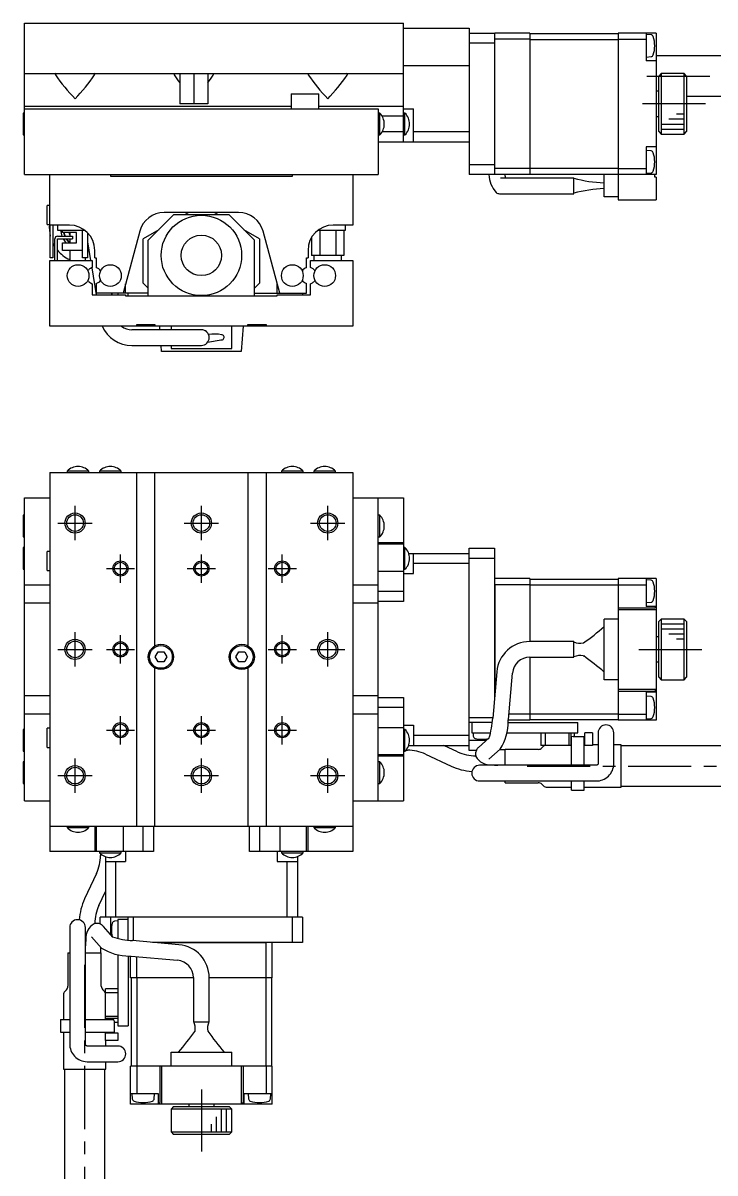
# Model space of a CAD drawing. Extents: x -294 to 411, y 17 to 451.
# Drawn here: x -200.9 to -64, y 223.7 to 451.4 of the extents above; entities that cross this region are included whole.
import ezdxf

# ---------------------------------------------------------------- set-up
doc = ezdxf.new("R2010")
doc.units = 0
doc.header["$LTSCALE"] = 10
doc.linetypes.add('CENTER', pattern=[2, 1.25, -0.25, 0.25, -0.25])
doc.layers.add('1', color=7, linetype='CONTINUOUS')

msp = doc.modelspace()

# ---------------------------------------------------------------- linework, layer by layer
at = {"layer": '1', "color": 7, "linetype": 'CONTINUOUS'}
for p, q in [((-200.646362, 451.370434), (-125.646362, 451.370434)), ((-200.646362, 421.370434), (-200.646362, 451.370434)), ((-125.646362, 427.870434), (-125.646362, 451.370434)), ((-125.646362, 450.370434), (-112.646362, 450.370434)), ((-112.646362, 450.370434), (-112.646362, 421.370434)), ((-112.646362, 449.370434), (-107.646362, 449.370434)), ((-107.546362, 449.370434), (-107.646362, 449.270434)), ((-107.646362, 449.370434), (-107.646362, 421.370434)), ((-100.646362, 449.370434), (-107.546362, 449.370434)), ((-100.646362, 449.370434), (-100.646362, 421.370434)), ((-100.646362, 449.270434), (-83.146362, 449.270434)), ((-83.146362, 449.370434), (-83.146362, 416.370434)), ((-75.646362, 449.370434), (-83.146362, 449.370434)), ((-77.646362, 449.370434), (-77.646362, 443.870434)), ((-76.661082, 449.034233), (-77.646362, 449.120434)), ((-75.646362, 449.370434), (-75.646362, 421.370434)), ((-107.646362, 447.370434), (-112.646362, 447.370434)), ((-100.646362, 448.170434), (-107.646362, 448.170434)), ((-100.646362, 448.129013), (-83.146362, 448.129013)), ((-83.146362, 448.170434), (-77.646362, 448.170434)), ((-77.646362, 444.620434), (-76.661082, 444.706635)), ((2.481768, 444.870434), (-75.646362, 444.870434)), ((-112.646362, 442.870434), (-125.646362, 442.870434)), ((-75.646362, 443.870434), (-77.646362, 443.870434)), ((-200.646362, 441.370434), (-125.646362, 441.370434)), ((-194.388019, 441.370434), (-194.546362, 441.247916)), ((-194.546362, 441.247916), (-194.52299, 441.131782)), ((-186.746362, 441.247913), (-186.904704, 441.370434)), ((-186.773708, 441.120503), (-186.746519, 441.239905)), ((-186.746519, 441.239905), (-186.746362, 441.247913)), ((-170.888019, 441.370434), (-171.046362, 441.247917)), ((-171.046362, 441.247917), (-171.016344, 441.113249)), ((-169.896362, 441.370434), (-169.896362, 435.370434)), ((-167.146362, 441.370434), (-167.146362, 435.370434)), ((-164.396362, 441.370434), (-164.396362, 435.370434)), ((-163.246362, 441.247916), (-163.404704, 441.370434)), ((-163.317342, 441.019293), (-163.263083, 441.152298)), ((-163.263083, 441.152298), (-163.246362, 441.247916)), ((-144.388019, 441.370434), (-144.546362, 441.247917)), ((-144.546362, 441.247917), (-144.516344, 441.113249)), ((-136.746362, 441.247916), (-136.904704, 441.370434)), ((-136.817342, 441.019293), (-136.763083, 441.152298)), ((-136.763083, 441.152298), (-136.746362, 441.247916)), ((-74.646362, 441.370434), (-75.146362, 440.870434)), ((-75.146362, 429.870434), (-75.146362, 440.870434)), ((-70.146362, 441.370434), (-74.646362, 441.370434)), ((-74.646362, 441.370434), (-74.646362, 429.370434)), ((-69.646362, 440.870434), (-70.146362, 441.370434)), ((-70.146362, 429.370434), (-70.146362, 441.370434)), ((-69.646362, 440.870434), (-69.646362, 429.870434)), ((-147.896362, 437.370434), (-142.396362, 437.370434)), ((-147.896362, 437.370434), (-147.896362, 434.370434)), ((-142.396362, 434.370434), (-142.396362, 437.370434)), ((-75.146362, 437.870434), (-75.646362, 437.870434)), ((-147.896362, 434.870434), (-200.646362, 434.870434)), ((-164.396362, 435.370434), (-169.896362, 435.370434)), ((-125.646362, 434.870434), (-142.396362, 434.870434)), ((-69.646362, 436.870434), (2.481768, 436.870434)), ((-200.938609, 433.520434), (-200.938609, 429.220434)), ((-200.646362, 433.520434), (-200.938609, 433.520434)), ((-200.646362, 434.370434), (-130.646362, 434.370434)), ((-130.646362, 434.370434), (-130.646362, 421.370434)), ((-130.354114, 433.520434), (-130.646362, 433.520434)), ((-130.354114, 429.220434), (-130.354114, 433.520434)), ((-125.646362, 432.906714), (-129.869572, 432.906714)), ((-125.646362, 434.370434), (-123.646362, 434.370434)), ((-125.354114, 433.520434), (-125.646362, 433.520434)), ((-125.354114, 429.220434), (-125.354114, 433.520434)), ((-123.646362, 427.870434), (-123.646362, 434.370434)), ((-75.646362, 432.870434), (-75.146362, 432.870434)), ((-200.938609, 429.220434), (-200.646362, 429.220434)), ((-130.646362, 429.220434), (-130.354114, 429.220434)), ((-125.646362, 429.834154), (-129.869572, 429.834154)), ((-125.646362, 429.220434), (-125.354114, 429.220434)), ((-123.646362, 429.870434), (-112.646362, 429.870434)), ((-75.146362, 429.870434), (-74.646362, 429.370434)), ((-74.646362, 429.370434), (-70.146362, 429.370434)), ((-70.146362, 429.370434), (-69.646362, 429.870434)), ((-130.646362, 427.870434), (-112.646362, 427.870434)), ((-75.646362, 426.870434), (-77.646362, 426.870434)), ((-77.646362, 426.870434), (-77.646362, 421.370434)), ((-76.661082, 426.034233), (-77.646362, 426.120434)), ((-200.646362, 421.370434), (-130.646362, 421.370434)), ((-195.646362, 411.370434), (-195.646362, 421.370434)), ((-183.646362, 421.370434), (-183.646362, 421.070434)), ((-147.646362, 421.070434), (-147.646362, 421.370434)), ((-135.646362, 421.370434), (-135.646362, 411.370434)), ((-112.646362, 423.370434), (-107.646362, 423.370434)), ((-107.646362, 421.370434), (-112.646362, 421.370434)), ((-100.646362, 422.570434), (-107.646362, 422.570434)), ((-107.646362, 421.470434), (-107.546362, 421.370434)), ((-100.646362, 421.370434), (-107.546362, 421.370434)), ((-105.417464, 420.64462), (-105.59739, 421.369652)), ((-100.646362, 422.611856), (-83.146362, 422.611856)), ((-100.646362, 421.470434), (-83.146362, 421.470434)), ((-85.946362, 416.970434), (-85.946362, 421.370434)), ((-75.646362, 421.370434), (-85.946362, 421.370434)), ((-83.146362, 422.570434), (-77.646362, 422.570434)), ((-77.646362, 421.620434), (-76.661082, 421.706635)), ((-75.946362, 420.870434), (-75.946362, 421.370434)), ((-183.646362, 421.070434), (-147.646362, 421.070434)), ((-91.946362, 420.645434), (-106.447599, 420.645434)), ((-91.946362, 417.545434), (-91.946362, 420.670434)), ((-75.646362, 420.870434), (-75.946362, 420.870434)), ((-75.646362, 420.870434), (-75.646362, 416.370434)), ((-107.293781, 417.788106), (-107.160818, 417.713856)), ((-107.160818, 417.713856), (-107.008816, 417.647608)), ((-107.008816, 417.647608), (-106.848481, 417.596772)), ((-106.848481, 417.596772), (-106.683394, 417.563019)), ((-106.683394, 417.563019), (-106.550662, 417.54878)), ((-106.550662, 417.54878), (-106.447599, 417.545434)), ((-106.447599, 417.545434), (-91.946362, 417.545434)), ((-83.146362, 416.970434), (-85.946362, 416.970434)), ((-196.146362, 411.470434), (-196.146362, 415.270434)), ((-195.646362, 415.270434), (-196.146362, 415.270434)), ((-83.146362, 416.370434), (-75.646362, 416.370434)), ((-171.146362, 413.370434), (-176.146362, 408.370434)), ((-158.270184, 413.870434), (-173.02254, 413.870434)), ((-160.146362, 413.370434), (-171.146362, 413.370434)), ((-168.146362, 413.870434), (-169.012387, 413.370434)), ((-162.280336, 413.370434), (-163.146362, 413.870434)), ((-155.146362, 408.370434), (-160.146362, 413.370434)), ((-196.146362, 411.470434), (-195.646362, 411.470434)), ((-191.746362, 411.370434), (-195.646362, 411.370434)), ((-195.546362, 404.870434), (-195.546362, 411.370434)), ((-195.046362, 411.370434), (-195.046362, 404.870434)), ((-194.146362, 411.370434), (-194.146362, 410.370434)), ((-194.146362, 410.370434), (-188.746362, 410.370434)), ((-193.146362, 409.870434), (-193.146362, 410.370434)), ((-190.346362, 409.870434), (-193.146362, 409.870434)), ((-191.701929, 409.870434), (-191.701929, 409.170434)), ((-190.346362, 407.870434), (-190.346362, 409.870434)), ((-189.146362, 404.870434), (-189.146362, 410.370434)), ((-188.146362, 409.840305), (-188.146362, 404.870434)), ((-177.852169, 410.164529), (-181.146362, 397.870434)), ((-174.061425, 410.455371), (-177.146362, 408.674282)), ((-154.146362, 408.674282), (-157.231298, 410.455371)), ((-150.146362, 397.870434), (-153.440554, 410.164529)), ((-142.546362, 410.370434), (-137.146362, 410.370434)), ((-142.234075, 410.370434), (-142.234075, 405.370434)), ((-135.646362, 411.370434), (-139.546362, 411.370434)), ((-139.058648, 410.370434), (-139.058648, 405.370434)), ((-137.470935, 410.370434), (-137.470935, 405.370434)), ((-137.146362, 410.370434), (-137.146362, 411.370434)), ((-194.646362, 404.370434), (-194.646362, 408.670434)), ((-194.146362, 409.170434), (-191.146362, 409.170434)), ((-194.146362, 408.670434), (-191.146362, 408.670434)), ((-194.146362, 404.370434), (-194.146362, 408.670434)), ((-193.146362, 406.370434), (-193.146362, 407.870434)), ((-193.146362, 407.870434), (-190.346362, 407.870434)), ((-191.701929, 408.670434), (-191.701929, 407.870434)), ((-191.146362, 409.170434), (-191.146362, 408.670434)), ((-188.146362, 408.031477), (-187.566509, 404.370434)), ((-177.146362, 399.870434), (-177.146362, 408.674282)), ((-176.146362, 397.370434), (-176.146362, 408.370434)), ((-155.146362, 397.370434), (-155.146362, 408.370434)), ((-154.146362, 408.674282), (-154.146362, 399.870434)), ((-143.821788, 408.961068), (-143.821788, 405.370434)), ((-189.146362, 406.370434), (-193.146362, 406.370434)), ((-191.701929, 406.370434), (-191.701929, 404.370434)), ((-186.746362, 404.870434), (-186.746362, 406.370434)), ((-144.546362, 406.370434), (-144.546362, 404.870434)), ((-137.470935, 405.370434), (-143.821788, 405.370434)), ((-143.396362, 405.370434), (-143.396362, 404.370434)), ((-137.896362, 404.370434), (-137.896362, 405.370434)), ((-195.646362, 404.370434), (-187.246362, 404.370434)), ((-195.646362, 391.370434), (-195.646362, 404.370434)), ((-195.046362, 404.870434), (-195.546362, 404.870434)), ((-188.146362, 404.870434), (-189.146362, 404.870434)), ((-188.601929, 404.370434), (-188.601929, 404.870434)), ((-187.246362, 402.978975), (-187.606457, 402.771074)), ((-187.337765, 402.926203), (-186.489495, 397.570434)), ((-187.246362, 404.370434), (-187.246362, 402.978975)), ((-186.746362, 404.870434), (-186.446362, 404.870434)), ((-186.446362, 404.870434), (-186.446362, 402.906714)), ((-144.846362, 404.870434), (-144.546362, 404.870434)), ((-144.846362, 402.906714), (-144.846362, 404.870434)), ((-144.046362, 402.978975), (-144.046362, 404.370434)), ((-144.046362, 404.370434), (-135.646362, 404.370434)), ((-143.686266, 402.771074), (-144.046362, 402.978975)), ((-135.646362, 404.370434), (-135.646362, 391.370434)), ((-145.646362, 402.40974), (-145.646362, 402.159421)), ((-187.606457, 399.969795), (-187.246362, 399.761894)), ((-187.246362, 399.761894), (-187.246362, 397.570434)), ((-186.446362, 399.834154), (-186.446362, 397.870434)), ((-180.646362, 397.870434), (-180.646362, 399.73646)), ((-177.146362, 399.870434), (-176.146362, 398.870434)), ((-155.146362, 398.870434), (-154.146362, 399.870434)), ((-150.646362, 397.870434), (-150.646362, 399.73646)), ((-145.646362, 400.581448), (-145.646362, 400.331129)), ((-144.846362, 397.870434), (-144.846362, 399.834154)), ((-144.046362, 399.761894), (-143.686266, 399.969795)), ((-144.046362, 397.570434), (-144.046362, 399.761894)), ((-187.246362, 397.570434), (-180.646362, 397.570434)), ((-176.146362, 397.870434), (-186.446362, 397.870434)), ((-183.374118, 397.717321), (-183.398369, 397.870434)), ((-182.146362, 397.870434), (-182.146362, 397.570434)), ((-180.646362, 397.570434), (-180.646362, 397.370434)), ((-180.646362, 397.370434), (-150.646362, 397.370434)), ((-180.146362, 397.370454), (-180.146362, 397.870434)), ((-155.146362, 397.870434), (-144.846362, 397.870434)), ((-150.646362, 397.370434), (-150.646362, 397.570434)), ((-150.646362, 397.570434), (-144.046362, 397.570434)), ((-145.646362, 397.870434), (-145.646362, 397.570434)), ((-178.446362, 391.370434), (-178.446362, 391.720434)), ((-178.446362, 391.720434), (-174.846362, 391.720434)), ((-175.896362, 391.720434), (-175.896362, 391.370434)), ((-174.846362, 391.720434), (-174.846362, 391.370434)), ((-156.446362, 391.720434), (-152.846362, 391.720434)), ((-156.446362, 391.370434), (-156.446362, 391.720434)), ((-155.396362, 391.370434), (-155.396362, 391.720434)), ((-152.846362, 391.720434), (-152.846362, 391.370434)), ((-135.646362, 391.370434), (-195.646362, 391.370434)), ((-165.646361, 390.645434), (-179.376567, 390.645434)), ((-173.845665, 390.645434), (-173.896362, 391.370434)), ((-171.646362, 391.370434), (-171.646362, 390.645434)), ((-159.646362, 386.970434), (-159.646362, 391.370434)), ((-157.396362, 391.370434), (-157.745996, 386.370434)), ((-179.376567, 387.545434), (-165.646361, 387.545434)), ((-173.546727, 386.370434), (-173.628891, 387.545434)), ((-171.646362, 387.545434), (-171.646362, 386.970434)), ((-164.414553, 388.162055), (-161.757952, 388.650834)), ((-157.745996, 386.370434), (-173.546727, 386.370434)), ((-171.646362, 386.970434), (-159.646362, 386.970434)), ((-195.646362, 362.388771), (-195.646362, 287.388771)), ((-195.646362, 362.388771), (-135.646362, 362.388771)), ((-192.196362, 362.681018), (-192.196362, 362.388771)), ((-187.896362, 362.681018), (-192.196362, 362.681018)), ((-187.896362, 362.388771), (-187.896362, 362.681018)), ((-185.796362, 362.681018), (-185.796362, 362.388771)), ((-181.496362, 362.681018), (-185.796362, 362.681018)), ((-181.496362, 362.388771), (-181.496362, 362.681018)), ((-178.446362, 292.388771), (-178.446362, 362.388771)), ((-174.846362, 328.081942), (-174.846362, 362.388771)), ((-156.446362, 362.388771), (-156.446362, 328.081942)), ((-152.846362, 362.388771), (-152.846362, 292.388771)), ((-149.796362, 362.681018), (-149.796362, 362.388771)), ((-145.496362, 362.681018), (-149.796362, 362.681018)), ((-145.496362, 362.388771), (-145.496362, 362.681018)), ((-143.396362, 362.681018), (-143.396362, 362.388771)), ((-139.096362, 362.681018), (-143.396362, 362.681018)), ((-139.096362, 362.388771), (-139.096362, 362.681018)), ((-135.646362, 362.388771), (-135.646362, 287.388771)), ((-200.646362, 357.388771), (-195.646362, 357.388771)), ((-200.646362, 297.388771), (-200.646362, 357.388771)), ((-135.646362, 357.388771), (-125.646362, 357.388771)), ((-130.646362, 297.388771), (-130.646362, 357.388771)), ((-125.646362, 357.388771), (-125.646362, 336.888771)), ((-200.646362, 353.938771), (-200.938609, 353.938771)), ((-200.938609, 353.938771), (-200.938609, 349.638771)), ((-130.354114, 353.938771), (-130.646362, 353.938771)), ((-130.354114, 349.638771), (-130.354114, 353.938771)), ((-200.938609, 349.638771), (-200.646362, 349.638771)), ((-130.646362, 349.638771), (-130.354114, 349.638771)), ((-125.646362, 348.488771), (-130.646362, 348.488771)), ((-200.646362, 347.538771), (-200.938609, 347.538771)), ((-200.938609, 347.538771), (-200.938609, 343.238771)), ((-196.146362, 342.988771), (-196.146362, 346.788771)), ((-195.646362, 346.788771), (-196.146362, 346.788771)), ((-125.646362, 348.188771), (-130.646362, 348.188771)), ((-125.354114, 347.538771), (-125.646362, 347.538771)), ((-125.354114, 343.238771), (-125.354114, 347.538771)), ((-124.617934, 346.388771), (-112.646362, 346.388771)), ((-123.646362, 342.388771), (-123.646362, 346.388771)), ((-112.646362, 347.388771), (-107.646362, 347.388771)), ((-112.646362, 307.388771), (-112.646362, 347.388771)), ((-107.646362, 347.388771), (-107.646362, 317.740901)), ((-112.646362, 344.388771), (-123.646362, 344.388771)), ((-107.646362, 345.388771), (-112.646362, 345.388771)), ((-200.938609, 343.238771), (-200.646362, 343.238771)), ((-196.146362, 342.988771), (-195.646362, 342.988771)), ((-130.646362, 342.888771), (-125.646362, 342.888771)), ((-125.646362, 343.238771), (-125.354114, 343.238771)), ((-125.646362, 342.388771), (-123.646362, 342.388771)), ((-200.646362, 340.188771), (-195.646362, 340.188771)), ((-135.646362, 340.188771), (-130.646362, 340.188771)), ((-100.646362, 341.388771), (-107.646362, 341.388771)), ((-107.646362, 340.288771), (-107.546362, 340.188771)), ((-107.546362, 340.188771), (-107.546362, 318.883906)), ((-100.646362, 340.188771), (-107.546362, 340.188771)), ((-100.646362, 341.388771), (-100.646362, 328.938771)), ((-100.646362, 341.288771), (-83.146362, 341.288771)), ((-100.646362, 340.14735), (-83.146362, 340.14735)), ((-75.646362, 341.388771), (-83.146362, 341.388771)), ((-83.146362, 341.388771), (-83.146362, 313.388771)), ((-83.146362, 340.188771), (-77.646362, 340.188771)), ((-77.646362, 341.388771), (-77.646362, 335.888771)), ((-76.661082, 341.05257), (-77.646362, 341.138771)), ((-75.646362, 341.388771), (-75.646362, 313.388771)), ((-130.646362, 338.888771), (-125.646362, 338.888771)), ((-200.646362, 336.588771), (-195.646362, 336.588771)), ((-135.646362, 336.588771), (-130.646362, 336.588771)), ((-125.646362, 336.888771), (-130.646362, 336.888771)), ((-83.146362, 335.638771), (-75.946362, 335.638771)), ((-83.146362, 335.289137), (-75.646362, 335.289137)), ((-77.646362, 336.638771), (-76.661082, 336.724972)), ((-75.646362, 335.888771), (-77.646362, 335.888771)), ((-75.946362, 335.603807), (-75.946362, 335.638771)), ((-75.646362, 335.603807), (-75.946362, 335.603807)), ((-85.946362, 321.388771), (-85.946362, 333.388771)), ((-83.146362, 333.388771), (-85.946362, 333.388771)), ((-74.646362, 333.388771), (-75.146362, 332.888771)), ((-75.146362, 321.888771), (-75.146362, 332.888771)), ((-74.646362, 333.388771), (-74.646362, 321.388771)), ((-70.146362, 333.388771), (-74.646362, 333.388771)), ((-70.146362, 321.388771), (-70.146362, 333.388771)), ((-69.646362, 332.888771), (-70.146362, 333.388771)), ((-69.646362, 332.888771), (-69.646362, 321.888771)), ((-91.946362, 328.938771), (-100.664706, 328.938771)), ((-91.946362, 325.838771), (-91.946362, 328.938771)), ((-75.146362, 329.888771), (-75.646362, 329.888771)), ((-174.801062, 325.888771), (-174.223712, 326.888771)), ((-174.223712, 324.888771), (-174.801062, 325.888771)), ((-174.223712, 326.888771), (-173.069011, 326.888771)), ((-173.069011, 326.888771), (-172.491661, 325.888771)), ((-172.491661, 325.888771), (-173.069011, 324.888771)), ((-158.801062, 325.888771), (-158.223712, 326.888771)), ((-158.223712, 324.888771), (-158.801062, 325.888771)), ((-158.223712, 326.888771), (-157.069011, 326.888771)), ((-157.069011, 326.888771), (-156.491661, 325.888771)), ((-156.491661, 325.888771), (-157.069011, 324.888771)), ((-100.664706, 325.838771), (-91.946362, 325.838771)), ((-100.646362, 325.838771), (-100.646362, 313.388771)), ((-90.092603, 326.129005), (-90.000097, 326.089464)), ((-174.846362, 292.388771), (-174.846362, 323.6956)), ((-173.069011, 324.888771), (-174.223712, 324.888771)), ((-157.069011, 324.888771), (-158.223712, 324.888771)), ((-156.446362, 323.6956), (-156.446362, 292.388771)), ((-75.646362, 324.888771), (-75.146362, 324.888771)), ((-107.189781, 322.959641), (-107.991701, 313.793657)), ((-104.903497, 313.523474), (-104.101577, 322.689458)), ((-83.146362, 321.388771), (-85.946362, 321.388771)), ((-75.146362, 321.888771), (-74.646362, 321.388771)), ((-74.646362, 321.388771), (-70.146362, 321.388771)), ((-70.146362, 321.388771), (-69.646362, 321.888771)), ((-83.146362, 319.488405), (-75.646362, 319.488405)), ((-83.146362, 319.138771), (-75.946362, 319.138771)), ((-75.646362, 318.888771), (-77.646362, 318.888771)), ((-77.646362, 318.888771), (-77.646362, 313.388771)), ((-75.946362, 319.138771), (-75.946362, 319.173734)), ((-75.646362, 319.173734), (-75.946362, 319.173734)), ((-195.646362, 318.188771), (-200.646362, 318.188771)), ((-130.646362, 318.188771), (-135.646362, 318.188771)), ((-130.646362, 317.888771), (-125.646362, 317.888771)), ((-125.646362, 317.888771), (-125.646362, 297.388771)), ((-76.661082, 318.05257), (-77.646362, 318.138771)), ((-195.646362, 314.588771), (-200.646362, 314.588771)), ((-130.646362, 314.588771), (-135.646362, 314.588771)), ((-125.646362, 315.888771), (-130.646362, 315.888771)), ((-100.646362, 314.588771), (-104.810296, 314.588771)), ((-100.646362, 314.630192), (-83.146362, 314.630192)), ((-83.146362, 314.588771), (-77.646362, 314.588771)), ((-130.646362, 311.888771), (-125.646362, 311.888771)), ((-125.646362, 312.388771), (-123.646362, 312.388771)), ((-123.646362, 312.388771), (-123.646362, 308.388771)), ((-112.646362, 313.888771), (-107.983379, 313.888771)), ((-108.085263, 312.888771), (-112.646362, 312.888771)), ((-112.146362, 312.888771), (-112.146362, 310.888771)), ((-104.964536, 312.888771), (-91.146362, 312.888771)), ((-104.935606, 313.177801), (-104.909958, 313.450577)), ((-100.646362, 313.388771), (-104.915769, 313.388771)), ((-104.909958, 313.450577), (-104.903497, 313.523474)), ((-100.646362, 313.488771), (-83.146362, 313.488771)), ((-91.146362, 310.888771), (-91.146362, 312.888771)), ((-75.646362, 313.388771), (-83.146362, 313.388771)), ((-77.646362, 313.638771), (-76.661082, 313.724972)), ((-200.646362, 311.538771), (-200.938609, 311.538771)), ((-200.938609, 311.538771), (-200.938609, 307.238771)), ((-196.146362, 307.988771), (-196.146362, 311.788771)), ((-195.646362, 311.788771), (-196.146362, 311.788771)), ((-125.354114, 311.538771), (-125.646362, 311.538771)), ((-125.354114, 307.238771), (-125.354114, 311.538771)), ((-123.646362, 310.388771), (-112.646362, 310.388771)), ((-112.146362, 310.888771), (-108.412, 310.888771)), ((-111.896362, 310.888771), (-111.836625, 310.205984)), ((-108.709774, 309.848475), (-110.803003, 307.991396)), ((-105.250503, 310.888771), (-91.146362, 310.888771)), ((-98.446362, 310.888771), (-98.446362, 308.388771)), ((-97.629117, 310.888771), (-97.629117, 308.388771)), ((-92.961683, 310.888771), (-92.961683, 308.388771)), ((-92.546362, 310.888771), (-92.546362, 308.388771)), ((-92.091237, 310.158771), (-92.396362, 310.043496)), ((-92.396362, 304.433203), (-92.396362, 310.043496)), ((-92.091237, 310.158771), (-89.896362, 310.158771)), ((-91.846362, 310.158771), (-91.846362, 310.888771)), ((-89.896362, 304.433203), (-89.896362, 310.158771)), ((-89.896362, 309.658771), (-89.746362, 309.658771)), ((-89.746362, 308.388771), (-89.746362, 310.888771)), ((-88.246362, 310.888771), (-89.746362, 310.888771)), ((-88.246362, 310.888771), (-88.246362, 308.388771)), ((-87.133284, 310.87059), (-87.133284, 304.762588)), ((-84.033284, 304.762588), (-84.033284, 310.87059)), ((-196.146362, 307.988771), (-195.646362, 307.988771)), ((-125.166559, 307.438771), (-124.863308, 307.438771)), ((-124.617934, 308.388771), (-112.646362, 308.388771)), ((-114.937461, 307.104287), (-117.692045, 308.388771)), ((-112.646362, 309.388771), (-109.227935, 309.388771)), ((-111.249996, 307.388771), (-112.646362, 307.388771)), ((-111.225807, 307.441489), (-111.300203, 307.266677)), ((-111.132217, 307.607583), (-111.225807, 307.441489)), ((-111.033547, 307.746864), (-111.132217, 307.607583)), ((-110.92209, 307.876166), (-111.033547, 307.746864)), ((-110.842753, 307.955132), (-110.92209, 307.876166)), ((-110.803003, 307.991396), (-110.829827, 307.967148)), ((-108.745685, 305.672465), (-106.51884, 307.648085)), ((-105.560685, 307.472281), (-106.663292, 307.520218)), ((-105.560575, 304.433203), (-105.560575, 307.588771)), ((-98.974789, 307.588771), (-105.560575, 307.588771)), ((-92.396362, 308.388771), (-98.446362, 308.388771)), ((-97.953468, 308.195878), (-98.267682, 307.881664)), ((-92.396362, 308.458771), (-92.546362, 308.458771)), ((-89.746362, 308.458771), (-89.896362, 308.458771)), ((-88.246362, 308.388771), (-89.896362, 308.388771)), ((-87.133284, 308.488771), (-88.246362, 308.488771)), ((-82.560575, 308.488771), (-84.033284, 308.488771)), ((-82.560575, 300.088771), (-82.560575, 308.488771)), ((2.481768, 308.288771), (-82.560575, 308.288771)), ((-200.938609, 307.238771), (-200.646362, 307.238771)), ((-200.646362, 305.138771), (-200.938609, 305.138771)), ((-200.938609, 305.138771), (-200.938609, 300.838771)), ((-130.646362, 306.588771), (-125.646362, 306.588771)), ((-130.646362, 306.288771), (-125.646362, 306.288771)), ((-130.354114, 305.138771), (-130.646362, 305.138771)), ((-130.354114, 300.838771), (-130.354114, 305.138771)), ((-125.646362, 307.238771), (-125.354114, 307.238771)), ((-121.292184, 306.647072), (-116.247578, 304.294733)), ((-111.387567, 306.902154), (-111.400166, 306.717703)), ((-111.400166, 306.717703), (-111.392521, 306.534925)), ((-111.392521, 306.534925), (-111.365365, 306.355911)), ((-111.35427, 307.08599), (-111.387567, 306.902154)), ((-111.355163, 306.312588), (-111.366337, 306.312588)), ((-111.365365, 306.355911), (-111.319673, 306.182615)), ((-111.300203, 307.266677), (-111.35427, 307.08599)), ((-87.583284, 304.433203), (-110.583284, 304.433203)), ((-87.578086, 304.433226), (-87.583284, 304.433203)), ((-87.561784, 304.433603), (-87.578086, 304.433226)), ((-87.544552, 304.434502), (-87.561784, 304.433603)), ((-87.527332, 304.435919), (-87.544552, 304.434502)), ((-87.510139, 304.437856), (-87.527332, 304.435919)), ((-87.492985, 304.440317), (-87.510139, 304.437856)), ((-87.475885, 304.443306), (-87.492985, 304.440317)), ((-87.458855, 304.446827), (-87.475885, 304.443306)), ((-87.441908, 304.450886), (-87.458855, 304.446827)), ((-87.425061, 304.455487), (-87.441908, 304.450886)), ((-87.408327, 304.46064), (-87.425061, 304.455487)), ((-87.391723, 304.46635), (-87.408327, 304.46064)), ((-87.375265, 304.472628), (-87.391723, 304.46635)), ((-87.358971, 304.479484), (-87.375265, 304.472628)), ((-87.342857, 304.486932), (-87.358971, 304.479484)), ((-87.326943, 304.494986), (-87.342857, 304.486932)), ((-87.311248, 304.503664), (-87.326943, 304.494986)), ((-87.295792, 304.512988), (-87.311248, 304.503664)), ((-87.280598, 304.522985), (-87.295792, 304.512988)), ((-87.265689, 304.533687), (-87.280598, 304.522985)), ((-87.25109, 304.545136), (-87.265689, 304.533687)), ((-87.236828, 304.557386), (-87.25109, 304.545136)), ((-87.222978, 304.570464), (-87.236828, 304.557386)), ((-87.210963, 304.582935), (-87.222978, 304.570464)), ((-87.199398, 304.596135), (-87.210963, 304.582935)), ((-87.188329, 304.610136), (-87.199398, 304.596135)), ((-87.177808, 304.625036), (-87.188329, 304.610136)), ((-87.1679, 304.640978), (-87.177808, 304.625036)), ((-87.158694, 304.658173), (-87.1679, 304.640978)), ((-87.150322, 304.676952), (-87.158694, 304.658173)), ((-87.143001, 304.697846), (-87.150322, 304.676952)), ((-87.137138, 304.72179), (-87.143001, 304.697846)), ((-87.133619, 304.750546), (-87.137138, 304.72179)), ((-87.133284, 304.762588), (-87.133619, 304.750546)), ((-200.938609, 300.838771), (-200.646362, 300.838771)), ((-130.646362, 300.838771), (-130.354114, 300.838771)), ((-110.583284, 301.333203), (-87.583284, 301.333203)), ((-105.560575, 300.988771), (-105.560575, 301.333203)), ((-105.560575, 300.988771), (-98.974789, 300.988771)), ((-98.267682, 300.695878), (-97.953468, 300.381664)), ((-92.396362, 299.488771), (-92.396362, 301.333203)), ((-89.896362, 299.488771), (-89.896362, 301.333203)), ((-97.246362, 300.088771), (-92.396362, 300.088771)), ((-92.396362, 299.488771), (-89.896362, 299.488771)), ((-89.896362, 300.088771), (-82.560575, 300.088771)), ((-82.560575, 300.288771), (2.481768, 300.288771)), ((-200.646362, 297.388771), (-195.646362, 297.388771)), ((-135.646362, 297.388771), (-125.646362, 297.388771)), ((-195.646362, 292.388771), (-135.646362, 292.388771)), ((-192.196362, 292.388771), (-192.196362, 292.096523)), ((-192.196362, 292.096523), (-187.896362, 292.096523)), ((-187.896362, 292.096523), (-187.896362, 292.388771)), ((-186.746362, 292.388771), (-186.746362, 287.388771)), ((-186.446362, 292.388771), (-186.446362, 287.388771)), ((-181.146362, 292.388771), (-181.146362, 287.388771)), ((-177.146362, 287.388771), (-177.146362, 292.388771)), ((-175.146362, 292.388771), (-175.146362, 287.388771)), ((-156.146362, 287.388771), (-156.146362, 292.388771)), ((-154.146362, 292.388771), (-154.146362, 287.388771)), ((-150.146362, 292.388771), (-150.146362, 287.388771)), ((-144.846362, 287.388771), (-144.846362, 292.388771)), ((-144.546362, 287.388771), (-144.546362, 292.388771)), ((-143.396362, 292.388771), (-143.396362, 292.096523)), ((-143.396362, 292.096523), (-139.096362, 292.096523)), ((-139.096362, 292.096523), (-139.096362, 292.388771)), ((-175.146362, 287.388771), (-195.646362, 287.388771)), ((-185.796362, 287.388771), (-185.796362, 287.096523)), ((-185.796362, 287.096523), (-181.496362, 287.096523)), ((-185.596362, 286.908968), (-185.596362, 286.605717)), ((-181.496362, 287.096523), (-181.496362, 287.388771)), ((-180.646362, 287.388771), (-180.646362, 285.388771)), ((-135.646362, 287.388771), (-156.146362, 287.388771)), ((-150.646362, 287.388771), (-150.646362, 285.388771)), ((-149.796362, 287.388771), (-149.796362, 287.096523)), ((-149.796362, 287.096523), (-145.496362, 287.096523)), ((-145.496362, 287.096523), (-145.496362, 287.388771)), ((-184.646362, 286.360344), (-184.646362, 274.388771)), ((-184.646362, 285.388771), (-180.646362, 285.388771)), ((-182.646362, 285.388771), (-182.646362, 274.388771)), ((-150.646362, 285.388771), (-146.646362, 285.388771)), ((-148.646362, 274.388771), (-148.646362, 285.388771)), ((-146.646362, 286.360344), (-146.646362, 274.388771)), ((-186.388061, 283.034593), (-188.740399, 277.989987)), ((-185.930845, 276.679871), (-184.646362, 279.434454)), ((-185.646362, 272.992405), (-185.646362, 274.388771)), ((-145.646362, 274.388771), (-185.646362, 274.388771)), ((-183.646362, 274.388771), (-183.646362, 270.970344)), ((-182.146362, 273.638771), (-182.829149, 273.579035)), ((-180.146362, 273.888771), (-182.146362, 273.888771)), ((-182.146362, 273.888771), (-182.146362, 270.154409)), ((-180.146362, 269.827672), (-180.146362, 274.388771)), ((-179.146362, 274.388771), (-179.146362, 269.725789)), ((-147.646362, 269.388771), (-147.646362, 274.388771)), ((-145.646362, 274.388771), (-145.646362, 269.388771)), ((-191.701929, 272.325693), (-191.701929, 249.325693)), ((-188.601929, 249.325693), (-188.601929, 272.325693)), ((-186.679221, 273.107774), (-186.852517, 273.062083)), ((-186.722544, 273.097573), (-186.722544, 273.108746)), ((-186.500207, 273.13493), (-186.679221, 273.107774)), ((-186.317429, 273.142575), (-186.500207, 273.13493)), ((-186.132978, 273.129976), (-186.317429, 273.142575)), ((-185.949142, 273.09668), (-186.132978, 273.129976)), ((-185.768455, 273.042612), (-185.949142, 273.09668)), ((-185.593643, 272.968217), (-185.768455, 273.042612)), ((-185.427549, 272.874626), (-185.593643, 272.968217)), ((-185.288269, 272.775956), (-185.427549, 272.874626)), ((-185.158966, 272.6645), (-185.288269, 272.775956)), ((-185.08, 272.585162), (-185.158966, 272.6645)), ((-185.043736, 272.545412), (-185.067984, 272.572236)), ((-183.186657, 270.452183), (-185.043736, 272.545412)), ((-187.362668, 270.488094), (-185.387047, 268.26125)), ((-170.075491, 268.93219), (-179.241476, 269.73411)), ((-145.646362, 269.388771), (-175.294231, 269.388771)), ((-152.846362, 269.288771), (-174.151226, 269.288771)), ((-152.746362, 269.388771), (-152.846362, 269.288771)), ((-152.846362, 262.388771), (-152.846362, 269.288771)), ((-151.646362, 262.388771), (-151.646362, 269.388771)), ((-192.046362, 267.302984), (-191.701929, 267.302984)), ((-192.046362, 267.302984), (-192.046362, 260.717198)), ((-188.601929, 267.302984), (-185.446362, 267.302984)), ((-185.562851, 267.303094), (-185.514915, 268.405701)), ((-185.446362, 260.717198), (-185.446362, 267.302984)), ((-182.146362, 266.992913), (-182.146362, 252.888771)), ((-180.146362, 266.706945), (-180.146362, 252.888771)), ((-179.857331, 266.678016), (-179.584556, 266.652367)), ((-179.646362, 262.388771), (-179.646362, 266.658178)), ((-179.584556, 266.652367), (-179.511658, 266.645906)), ((-179.511658, 266.645906), (-170.345674, 265.843987)), ((-178.446362, 262.388771), (-178.446362, 266.552705)), ((-167.196361, 262.388771), (-179.646362, 262.388771)), ((-179.546362, 262.388771), (-179.546362, 244.888771)), ((-178.40494, 262.388771), (-178.40494, 244.888771)), ((-167.196361, 262.407115), (-167.196361, 253.688771)), ((-164.096361, 253.688771), (-164.096361, 262.407115)), ((-151.646362, 262.388771), (-164.096361, 262.388771)), ((-152.887783, 262.388771), (-152.887783, 244.888771)), ((-151.746362, 262.388771), (-151.746362, 244.888771)), ((-192.339255, 260.010091), (-192.653468, 259.695878)), ((-184.839255, 259.695878), (-185.153468, 260.010091)), ((-182.146362, 260.188771), (-184.646362, 260.188771)), ((-184.646362, 254.138771), (-184.646362, 260.188771)), ((-192.946362, 258.988771), (-192.946362, 254.138771)), ((-182.146362, 259.371526), (-184.646362, 259.371526)), ((-193.546362, 254.138771), (-191.701929, 254.138771)), ((-193.546362, 254.138771), (-193.546362, 251.638771)), ((-188.601929, 254.138771), (-182.991637, 254.138771)), ((-182.146362, 254.704092), (-184.646362, 254.704092)), ((-182.146362, 254.288771), (-184.646362, 254.288771)), ((-184.576362, 254.138771), (-184.576362, 254.288771)), ((-182.876362, 253.833646), (-182.991637, 254.138771)), ((-182.876362, 253.833646), (-182.876362, 251.638771)), ((-182.876362, 253.588771), (-182.146362, 253.588771)), ((-182.146362, 252.888771), (-180.146362, 252.888771)), ((-167.196361, 253.688771), (-164.096361, 253.688771)), ((-193.546362, 251.638771), (-191.701929, 251.638771)), ((-192.946362, 251.638771), (-192.946362, 244.302984)), ((-188.601929, 251.638771), (-182.876362, 251.638771)), ((-184.646362, 249.988771), (-184.646362, 251.638771)), ((-184.646362, 251.488771), (-182.146362, 251.488771)), ((-184.576362, 251.488771), (-184.576362, 251.638771)), ((-183.376362, 251.638771), (-183.376362, 251.488771)), ((-182.146362, 251.488771), (-182.146362, 249.988771)), ((-166.906127, 251.835012), (-166.945669, 251.742506)), ((-188.601906, 249.320496), (-188.601929, 249.325693)), ((-188.60153, 249.304194), (-188.601906, 249.320496)), ((-188.60063, 249.286962), (-188.60153, 249.304194)), ((-188.599213, 249.269742), (-188.60063, 249.286962)), ((-188.597276, 249.252548), (-188.599213, 249.269742)), ((-188.594815, 249.235394), (-188.597276, 249.252548)), ((-188.591826, 249.218295), (-188.594815, 249.235394)), ((-188.588305, 249.201264), (-188.591826, 249.218295)), ((-188.584247, 249.184318), (-188.588305, 249.201264)), ((-188.579645, 249.16747), (-188.584247, 249.184318)), ((-188.574493, 249.150736), (-188.579645, 249.16747)), ((-188.568783, 249.134132), (-188.574493, 249.150736)), ((-188.562505, 249.117674), (-188.568783, 249.134132)), ((-188.555648, 249.10138), (-188.562505, 249.117674)), ((-188.548201, 249.085267), (-188.555648, 249.10138)), ((-188.540147, 249.069352), (-188.548201, 249.085267)), ((-188.531469, 249.053657), (-188.540147, 249.069352)), ((-188.522144, 249.038202), (-188.531469, 249.053657)), ((-188.512148, 249.023008), (-188.522144, 249.038202)), ((-188.501446, 249.008098), (-188.512148, 249.023008)), ((-188.489996, 248.993499), (-188.501446, 249.008098)), ((-188.477746, 248.979237), (-188.489996, 248.993499)), ((-188.464668, 248.965388), (-188.477746, 248.979237)), ((-188.452197, 248.953372), (-188.464668, 248.965388)), ((-188.438997, 248.941808), (-188.452197, 248.953372)), ((-188.424996, 248.930739), (-188.438997, 248.941808)), ((-188.410096, 248.920217), (-188.424996, 248.930739)), ((-188.394155, 248.910309), (-188.410096, 248.920217)), ((-188.376959, 248.901103), (-188.394155, 248.910309)), ((-188.35818, 248.892731), (-188.376959, 248.901103)), ((-188.337286, 248.88541), (-188.35818, 248.892731)), ((-188.313342, 248.879547), (-188.337286, 248.88541)), ((-188.284587, 248.876029), (-188.313342, 248.879547)), ((-188.272544, 248.875693), (-188.284587, 248.876029)), ((-182.164542, 248.875693), (-188.272544, 248.875693)), ((-182.146362, 249.988771), (-184.646362, 249.988771)), ((-184.546362, 248.875693), (-184.546362, 249.988771)), ((-171.646362, 247.688771), (-159.646362, 247.688771)), ((-171.646362, 244.888771), (-171.646362, 247.688771)), ((-159.646362, 244.888771), (-159.646362, 247.688771)), ((-192.946362, 244.302984), (-184.546362, 244.302984)), ((-192.746362, 244.302984), (-192.746362, 159.260641)), ((-188.272544, 245.775693), (-182.164542, 245.775693)), ((-184.746362, 159.260641), (-184.746362, 244.302984)), ((-184.546362, 244.302984), (-184.546362, 245.775693)), ((-179.646362, 237.388771), (-179.646362, 244.888771)), ((-151.646362, 244.888771), (-179.646362, 244.888771)), ((-178.446362, 244.888771), (-178.446362, 239.388771)), ((-173.896362, 244.888771), (-173.896362, 237.688771)), ((-173.546727, 244.888771), (-173.546727, 237.388771)), ((-157.745996, 244.888771), (-157.745996, 237.388771)), ((-157.396362, 244.888771), (-157.396362, 237.688771)), ((-152.846362, 244.888771), (-152.846362, 239.388771)), ((-151.646362, 237.388771), (-151.646362, 244.888771)), ((-174.146362, 239.388771), (-179.646362, 239.388771)), ((-179.396362, 239.388771), (-179.310161, 238.403491)), ((-174.982562, 238.403491), (-174.896362, 239.388771)), ((-174.146362, 237.388771), (-174.146362, 239.388771)), ((-157.146362, 237.388771), (-157.146362, 239.388771)), ((-151.646362, 239.388771), (-157.146362, 239.388771)), ((-156.396362, 239.388771), (-156.310161, 238.403491)), ((-151.982562, 238.403491), (-151.896362, 239.388771)), ((-151.646362, 237.388771), (-179.646362, 237.388771)), ((-173.896362, 237.688771), (-173.861398, 237.688771)), ((-173.861398, 237.388771), (-173.861398, 237.688771)), ((-171.146362, 236.888771), (-171.646362, 236.388771)), ((-171.146362, 236.888771), (-160.146362, 236.888771)), ((-168.146362, 237.388771), (-168.146362, 236.888771)), ((-163.146362, 236.888771), (-163.146362, 237.388771)), ((-159.646362, 236.388771), (-160.146362, 236.888771)), ((-157.431325, 237.688771), (-157.396362, 237.688771)), ((-157.431325, 237.388771), (-157.431325, 237.688771)), ((-159.646362, 236.388771), (-171.646362, 236.388771)), ((-171.646362, 236.388771), (-171.646362, 231.888771)), ((-159.646362, 231.888771), (-159.646362, 236.388771)), ((-171.646362, 231.888771), (-159.646362, 231.888771)), ((-171.646362, 231.888771), (-171.146362, 231.388771)), ((-160.146362, 231.388771), (-171.146362, 231.388771)), ((-160.146362, 231.388771), (-159.646362, 231.888771))]:
    msp.add_line(p, q, dxfattribs=at)
at = {"layer": '1', "color": 4, "linetype": 'CENTER'}
for p, q in [((-77.508844, 440.870434), (53.616541, 440.870434)), ((-65.877606, 435.370434), (-79.108662, 435.370434)), ((-190.646362, 348.988771), (-190.646362, 355.788771)), ((-165.646362, 348.988771), (-165.646362, 355.788771)), ((-140.646362, 348.988771), (-140.646362, 355.788771)), ((-194.046362, 352.388771), (-187.246362, 352.388771)), ((-169.046362, 352.388771), (-162.246362, 352.388771)), ((-144.046362, 352.388771), (-137.246362, 352.388771)), ((-181.646362, 340.588771), (-181.646362, 346.188771)), ((-165.646362, 340.588771), (-165.646362, 346.188771)), ((-149.646362, 340.588771), (-149.646362, 346.188771)), ((-184.446362, 343.388771), (-178.846362, 343.388771)), ((-168.446362, 343.388771), (-162.846362, 343.388771)), ((-152.446362, 343.388771), (-146.846362, 343.388771)), ((-190.646362, 323.988771), (-190.646362, 330.788771)), ((-181.646362, 324.588771), (-181.646362, 330.188771)), ((-149.646362, 324.588771), (-149.646362, 330.188771)), ((-140.646362, 323.988771), (-140.646362, 330.788771)), ((-194.046362, 327.388771), (-187.246362, 327.388771)), ((-184.446362, 327.388771), (-178.846362, 327.388771)), ((-152.446362, 327.388771), (-146.846362, 327.388771)), ((-144.046362, 327.388771), (-137.246362, 327.388771)), ((-79.108662, 327.388771), (-65.877606, 327.388771)), ((-181.646362, 308.588771), (-181.646362, 314.188771)), ((-165.646362, 308.588771), (-165.646362, 314.188771)), ((-149.646362, 308.588771), (-149.646362, 314.188771)), ((-184.446362, 311.388771), (-178.846362, 311.388771)), ((-168.446362, 311.388771), (-162.846362, 311.388771)), ((-152.446362, 311.388771), (-146.846362, 311.388771)), ((-190.646362, 298.988771), (-190.646362, 305.788771)), ((-165.646362, 298.988771), (-165.646362, 305.788771)), ((-140.646362, 298.988771), (-140.646362, 305.788771)), ((-101.21005, 304.288771), (53.239082, 304.288771)), ((-194.046362, 302.388771), (-187.246362, 302.388771)), ((-169.046362, 302.388771), (-162.246362, 302.388771)), ((-144.046362, 302.388771), (-137.246362, 302.388771)), ((-188.746362, 264.945877), (-188.746362, 104.945877)), ((-165.646362, 240.248892), (-165.646362, 228.005431))]:
    msp.add_line(p, q, dxfattribs=at)
at = {"layer": '1', "color": 9, "linetype": 'CONTINUOUS'}
for p, q in [((-71.646362, 433.370434), (-70.146362, 433.370434)), ((-74.646362, 431.370434), (-70.146362, 431.370434)), ((-74.646362, 430.370434), (-70.146362, 430.370434)), ((-73.146362, 432.370434), (-70.146362, 432.370434)), ((-70.146362, 332.388771), (-74.646362, 332.388771)), ((-70.146362, 331.388771), (-74.646362, 331.388771)), ((-70.146362, 330.388771), (-73.146362, 330.388771)), ((-70.146362, 329.388771), (-71.646362, 329.388771)), ((-162.646362, 231.888771), (-162.646362, 234.888771)), ((-161.646362, 231.888771), (-161.646362, 236.388771)), ((-160.646362, 231.888771), (-160.646362, 236.388771)), ((-163.646362, 231.888771), (-163.646362, 233.388771))]:
    msp.add_line(p, q, dxfattribs=at)
at = {"layer": '1', "color": 7, "linetype": 'CONTINUOUS'}
for centre, radius in [((-165.646362, 405.370434), 7.95), ((-165.646362, 405.370434), 4), ((-190.046362, 401.370434), 2.15), ((-183.646362, 401.370434), 2.15), ((-147.646362, 401.370434), 2.15), ((-141.246362, 401.370434), 2.15), ((-190.646362, 352.388771), 1.65), ((-165.646362, 352.388771), 1.65), ((-140.646362, 352.388771), 1.65), ((-181.646362, 343.388771), 1.25), ((-165.646362, 343.388771), 1.25), ((-149.646362, 343.388771), 1.25), ((-190.646362, 327.388771), 1.65), ((-181.646362, 327.388771), 1.25), ((-173.646362, 325.888771), 2.5), ((-173.646362, 325.888771), 2.25), ((-157.646362, 325.888771), 2.5), ((-157.646362, 325.888771), 2.25), ((-149.646362, 327.388771), 1.25), ((-140.646362, 327.388771), 1.65), ((-181.646362, 311.388771), 1.25), ((-165.646362, 311.388771), 1.25), ((-149.646362, 311.388771), 1.25), ((-190.646362, 302.388771), 1.65), ((-165.646362, 302.388771), 1.65), ((-140.646362, 302.388771), 1.65)]:
    msp.add_circle(centre, radius, dxfattribs=at)
at = {"layer": '1', "color": 9, "linetype": 'CONTINUOUS'}
for centre, radius in [((-190.646362, 352.388771), 2), ((-165.646362, 352.388771), 2), ((-140.646362, 352.388771), 2), ((-181.646362, 343.388771), 1.5), ((-165.646362, 343.388771), 1.5), ((-149.646362, 343.388771), 1.5), ((-190.646362, 327.388771), 2), ((-181.646362, 327.388771), 1.5), ((-149.646362, 327.388771), 1.5), ((-140.646362, 327.388771), 2), ((-181.646362, 311.388771), 1.5), ((-165.646362, 311.388771), 1.5), ((-149.646362, 311.388771), 1.5), ((-190.646362, 302.388771), 2), ((-165.646362, 302.388771), 2), ((-140.646362, 302.388771), 2)]:
    msp.add_circle(centre, radius, dxfattribs=at)
at = {"layer": '1', "color": 7, "linetype": 'CONTINUOUS'}
for centre, radius, start, end in [((-76.70466, 448.536136), 0.5, 17.629155, 85), ((-81.946362, 446.870434), 6, 342.370845, 17.629155), ((-76.70466, 445.204732), 0.5, 275, 342.370845), ((-164.787507, 461.383204), 35.976646, 214.25691379, 224.04715747), ((-215.656649, 460.714605), 34.902051, 315.77325018, 325.8471475), ((-163.3651, 445.382246), 8.761613, 209.1592488, 221.79938747), ((-171.954011, 446.194809), 10.068665, 318.64678712, 329.06788926), ((-113.999952, 462.06333), 37.015619, 214.47033632, 223.95630526), ((-170.591319, 464.935826), 41.384563, 316.35067709, 324.69635639), ((-132.446362, 431.370434), 3, 314.220044, 45.779956), ((-127.446362, 431.370434), 3, 314.220044, 45.779956), ((-76.70466, 425.536136), 0.5, 17.629155, 85), ((-81.946362, 423.870434), 6, 342.370845, 17.629155), ((-102.938584, 421.681194), 5.841564, 183.05552734, 221.79336857), ((-76.70466, 422.204732), 0.5, 275, 342.370845), ((-84.799289, 446.609497), 26.90568, 254.595351, 267.556562), ((-84.532459, 390.032097), 28.615444, 92.832165, 105.015922), ((-173.02254, 408.870434), 5, 90, 165), ((-158.270184, 408.870434), 5, 15, 90), ((-188.746362, 410.870434), 6.999999, 175.0829, 193.729098), ((-188.846362, 410.870434), 4.7, 186.106852, 201.204766), ((-188.846362, 410.870434), 4.2, 193.774147, 203.876208), ((-188.746362, 410.870434), 4.2, 193.774148, 203.876209), ((-188.746362, 410.870434), 3.3, 197.639703, 206.410969), ((-191.746362, 406.370434), 5, 0, 90), ((-139.546362, 406.370434), 5, 90, 180), ((-188.746362, 410.870434), 6.999999, 205.841915, 212.556918), ((-194.146362, 408.670434), 0.5, 90, 180), ((-188.846362, 410.870434), 4.7, 207.910068, 219.665013), ((-188.846362, 410.870434), 4.2, 211.588136, 225.584691), ((-188.746362, 410.870434), 4.2, 211.588137, 225.584693), ((-188.746362, 410.870434), 3.3, 280.475681, 281.57922), ((-188.746362, 410.870434), 6.999999, 219.517642, 245.02492), ((-188.746362, 410.870434), 4.2, 278.21321, 281.026268), ((-188.846362, 410.870434), 4.7, 278.565281, 282.015774), ((-186.731457, 401.255529), 1.75, 120, 142.435105), ((-186.846362, 401.370434), 1.5875, 36.779043, 75.405971), ((-144.446362, 401.370434), 1.5875, 104.594029, 143.220957), ((-144.561266, 401.255529), 1.75, 37.564895, 60), ((-186.731457, 401.485339), 1.75, 217.564895, 240), ((-186.846362, 401.370434), 1.5875, 284.594029, 323.220957), ((-144.446362, 401.370434), 1.5875, 216.779043, 255.405971), ((-144.561266, 401.485339), 1.75, 300, 322.435105), ((-178.446362, 396.870434), 5, 168.463041, 171.952154), ((-179.401079, 393.993477), 6.44809, 204.009082, 270.21781), ((-179.385955, 394.042502), 3.397081, 231.889232, 270.158346), ((-165.650093, 389.163317), 1.504537, 44.158841, 99.80279), ((-165.646361, 389.095434), 1.55, 270, 90), ((-163.101377, 381.112137), 8.681101, 80.351271, 97.459554), ((-161.667532, 389.155608), 0.515261, 259.062759, 87.645189), ((-190.046362, 360.588771), 3, 44.220044, 135.779956), ((-183.646362, 360.588771), 3, 44.220044, 135.779956), ((-147.646362, 360.588771), 3, 44.220044, 135.779956), ((-141.246362, 360.588771), 3, 44.220044, 135.779956), ((-132.446362, 351.788771), 3, 314.220044, 45.779956), ((-127.446362, 345.388771), 3, 314.220044, 45.779956), ((-76.70466, 340.554473), 0.5, 17.629155, 85), ((-81.946362, 338.888771), 6, 342.370845, 17.629155), ((-76.70466, 337.223069), 0.5, 275, 342.370845), ((-117.978461, 368.417164), 48.583733, 305.09299571, 311.24783254), ((-100.664706, 322.388771), 6.55, 90, 175), ((-90.676533, 331.568439), 2.970833, 244.69530626, 282.22572146), ((-100.664706, 322.388771), 3.45, 90, 175), ((-90.634653, 322.964974), 3.210127, 80.27866524, 114.11791392), ((-125.300218, 277.21379), 60.290381, 49.25160372, 54.16155906), ((-76.70466, 317.554473), 0.5, 17.629155, 85), ((-81.946362, 315.888771), 6, 342.370845, 17.629155), ((-123.483844, 314.613138), 15.513803, 341.828954, 356.97207), ((-115.085261, 313.092278), 10.150015, 327.56293198, 0.48277187), ((-85.583284, 310.87059), 1.55, 0, 180), ((-76.70466, 314.223069), 0.5, 275, 342.370845), ((-127.446362, 309.388771), 3, 314.220044, 45.779956), ((-111.338528, 310.249561), 0.5, 185, 254.637451), ((-110.146362, 314.588771), 5, 254.637451, 285.362549), ((-108.954195, 310.249561), 0.5, 285.362549, 289.168937), ((-124.863308, 298.988771), 8.45, 65, 90), ((-98.974789, 308.588771), 1, 270, 315), ((-97.246362, 307.488771), 1, 115.841969, 135), ((-95.146362, 310.958771), 3.3, 321.98772, 326.44269), ((-132.446362, 302.988771), 3, 314.220044, 45.779956), ((-111.366337, 314.762588), 8.45, 245, 270), ((-108.565909, 307.679608), 3.134359, 208.52924579, 275.52991004), ((-111.366337, 314.762588), 11.55, 245, 266.394235), ((-110.583284, 302.883203), 1.55, 90, 270), ((-105.520669, 326.013949), 21.62878, 262.71350313, 266.18604915), ((-87.521324, 304.821185), 3.488533, 268.982322, 359.037553), ((-98.974789, 299.988771), 1, 45, 90), ((-97.246362, 301.088771), 1, 225, 270), ((-190.046362, 294.188771), 3, 224.220044, 315.779956), ((-141.246362, 294.188771), 3, 224.220044, 315.779956), ((-183.646362, 289.188771), 3, 224.220044, 315.779956), ((-147.646362, 289.188771), 3, 224.220044, 315.779956), ((-194.046362, 286.605717), 8.45, 335, 0), ((-178.272544, 273.108746), 11.55, 155, 176.394235), ((-178.272544, 273.108746), 8.45, 155, 180), ((-190.151929, 272.325693), 1.55, 0, 180), ((-178.446362, 271.888771), 5, 164.637451, 195.362549), ((-182.785571, 273.080937), 0.5, 95, 164.637451), ((-185.355525, 270.308318), 3.134359, 118.52923116, 185.52989541), ((-167.021183, 267.263095), 21.628778, 172.71354664, 176.18609266), ((-182.785571, 270.696604), 0.5, 195.362549, 199.168937), ((-178.421994, 285.226254), 15.513803, 251.828954, 266.97207), ((-170.646361, 262.407115), 6.55, 0, 85), ((-179.942854, 276.827671), 10.150015, 237.56293198, 270.48277187), ((-170.646361, 262.407115), 3.45, 0, 85), ((-191.946362, 258.988771), 1, 135, 180), ((-193.046362, 260.717198), 1, 315, 0), ((-184.446362, 260.717198), 1, 180, 225), ((-185.546362, 258.988771), 1, 25.841969, 45), ((-182.076362, 256.888771), 3.3, 231.98772, 236.44269), ((-170.070158, 252.377062), 3.210127, 350.27866524, 24.11791392), ((-161.466693, 252.418944), 2.970833, 154.69533604, 192.22575124), ((-215.821343, 287.042615), 60.290374, 319.25161242, 324.16156777), ((-124.617968, 279.72087), 48.583733, 215.09299571, 221.24783254), ((-188.213947, 249.263734), 3.488533, 178.982322, 269.037553), ((-182.164542, 247.325693), 1.55, 270, 90), ((-178.812063, 238.447069), 0.5, 185, 252.370845), ((-177.146362, 243.688771), 6, 252.370845, 287.629155), ((-175.48066, 238.447069), 0.5, 287.629155, 355), ((-155.812063, 238.447069), 0.5, 185, 252.370845), ((-154.146362, 243.688771), 6, 252.370845, 287.629155), ((-152.48066, 238.447069), 0.5, 287.629155, 355)]:
    msp.add_arc(centre, radius, start, end, dxfattribs=at)

doc.saveas('drawing.dxf')
